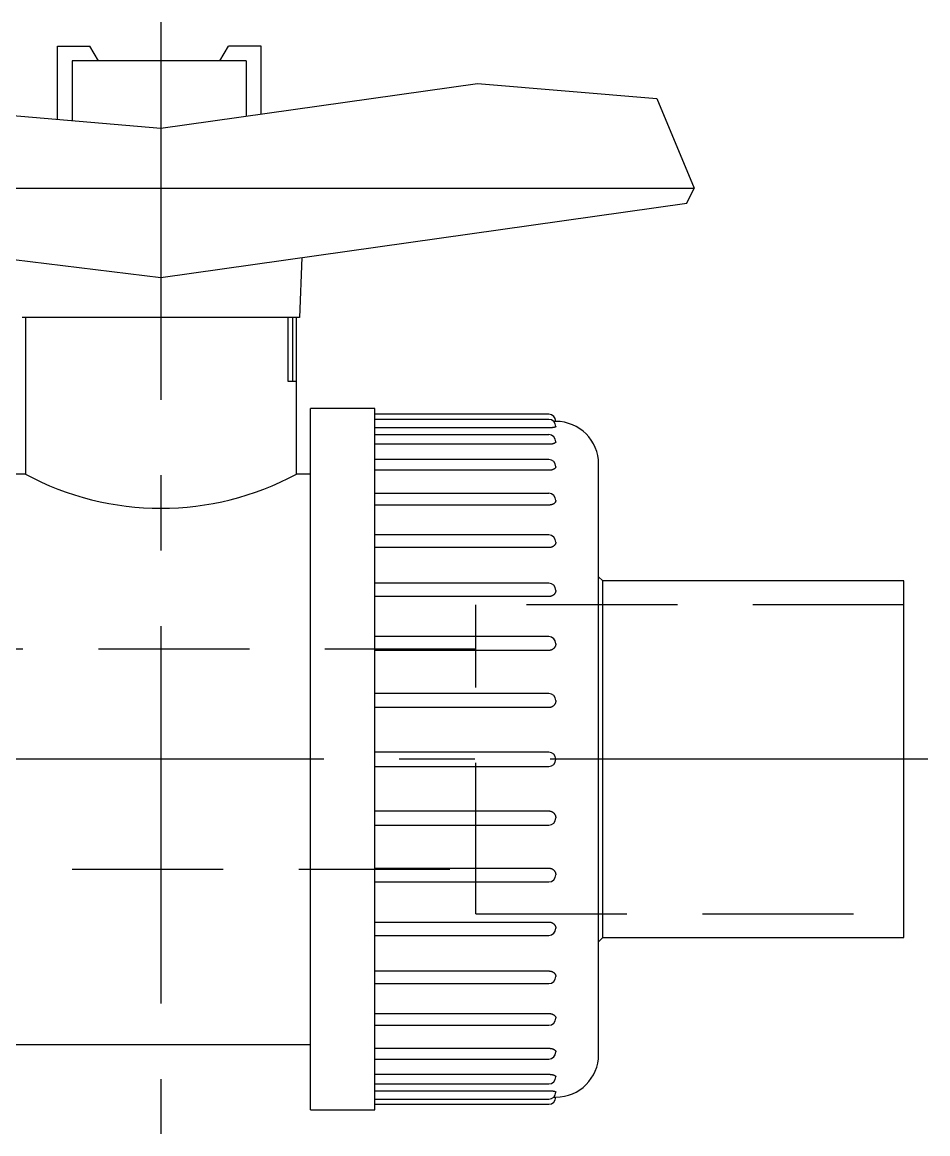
# Model space of a CAD drawing. Extents: x -191 to 31, y -67 to 62.
# Drawn here: x -137.7 to -61.5, y -31.5 to 62 of the extents above; entities that cross this region are included whole.
import ezdxf

# ---------------------------------------------------------------- set-up
doc = ezdxf.new("R2010")
doc.units = 0
doc.linetypes.add('CENTER', pattern=[50.8, 31.75, -6.35, 6.35, -6.35])
doc.linetypes.add('DASHED', pattern=[19.05, 12.7, -6.35])
doc.layers.get('0').update_dxf_attribs({"linetype": 'CONTINUOUS'})
doc.layers.add('CENTER', color=1, linetype='CENTER')

msp = doc.modelspace()

# ---------------------------------------------------------------- linework, layer by layer
at = {"color": 7, "linetype": 'CONTINUOUS'}
for p, q in [((-134.708, 60), (-131.975, 60)), ((-134.708, 53.83), (-134.708, 60)), ((-131.249, 58.742), (-131.975, 60)), ((-121.031, 58.742), (-120.305, 60)), ((-117.572, 60), (-120.305, 60)), ((-117.572, 54.277), (-117.572, 60)), ((-118.83, 58.742), (-133.45, 58.742)), ((-133.45, 58.742), (-133.45, 53.722)), ((-118.83, 58.742), (-118.83, 54.099)), ((-169.964, 56.856), (-126, 53.082)), ((-126, 53.082), (-99.378, 56.856)), ((-99.378, 56.856), (-84.284, 55.598)), ((-84.284, 55.598), (-81.14, 48.051)), ((-126, 53.082), (-126, 40.527)), ((-178.14, 48.051), (-81.14, 48.051)), ((-81.769, 46.793), (-81.14, 48.051)), ((-177.511, 46.793), (-126, 40.527)), ((-126, 40.527), (-81.769, 46.793)), ((-114.143, 42.207), (-114.338, 37.175)), ((-114.338, 37.175), (-137.662, 37.175)), ((-137.392, 37.175), (-137.392, 23.984)), ((-115.295, 31.778), (-115.295, 37.175)), ((-114.944, 37.175), (-114.944, 31.778)), ((-114.608, 31.778), (-114.608, 37.175)), ((-114.608, 31.778), (-115.295, 31.778)), ((-114.608, 23.984), (-114.608, 31.778)), ((-113.409, -29.5), (-113.409, 29.5)), ((-108.012, 29.5), (-113.409, 29.5)), ((-108.012, -29.5), (-108.012, 29.5)), ((-93.382, 29.02), (-108.012, 29.02)), ((-93.382, 28.589), (-108.012, 28.589)), ((-92.953, 28.418), (-92.963, 28.418)), ((-92.943, 28.418), (-92.953, 28.418)), ((-92.934, 28.418), (-92.943, 28.418)), ((-92.925, 28.418), (-92.934, 28.418)), ((-92.916, 28.418), (-92.925, 28.418)), ((-92.907, 28.418), (-92.916, 28.418)), ((-92.899, 28.419), (-92.907, 28.418)), ((-92.891, 28.419), (-92.899, 28.419)), ((-92.883, 28.419), (-92.891, 28.419)), ((-92.876, 28.419), (-92.883, 28.419)), ((-92.869, 28.419), (-92.876, 28.419)), ((-92.862, 28.419), (-92.869, 28.419)), ((-92.856, 28.419), (-92.862, 28.419)), ((-92.85, 28.419), (-92.856, 28.419)), ((-92.844, 28.42), (-92.85, 28.419)), ((-92.838, 28.42), (-92.844, 28.42)), ((-92.832, 28.42), (-92.838, 28.42)), ((-92.827, 28.42), (-92.832, 28.42)), ((-92.822, 28.42), (-92.827, 28.42)), ((-92.817, 28.42), (-92.822, 28.42)), ((-92.813, 28.42), (-92.817, 28.42)), ((-92.808, 28.42), (-92.813, 28.42)), ((-92.805, 28.42), (-92.808, 28.42)), ((-92.801, 28.42), (-92.805, 28.42)), ((-92.798, 28.42), (-92.801, 28.42)), ((-92.795, 28.42), (-92.798, 28.42)), ((-92.792, 28.421), (-92.795, 28.42)), ((-92.79, 28.421), (-92.792, 28.421)), ((-92.788, 28.421), (-92.79, 28.421)), ((-92.786, 28.421), (-92.788, 28.421)), ((-92.785, 28.421), (-92.786, 28.421)), ((-92.784, 28.421), (-92.785, 28.421)), ((-92.783, 28.421), (-92.784, 28.421)), ((-92.783, 28.421), (-92.783, 28.421)), ((-92.783, 28.421), (-92.783, 28.421)), ((-93.382, 27.879), (-108.012, 27.879)), ((-93.382, 27.306), (-108.012, 27.306)), ((-93.356, 27.879), (-93.382, 27.879)), ((-93.33, 27.879), (-93.356, 27.879)), ((-93.304, 27.88), (-93.33, 27.879)), ((-93.277, 27.88), (-93.304, 27.88)), ((-93.251, 27.881), (-93.277, 27.88)), ((-93.225, 27.883), (-93.251, 27.881)), ((-93.199, 27.884), (-93.225, 27.883)), ((-93.173, 27.886), (-93.199, 27.884)), ((-93.147, 27.888), (-93.173, 27.886)), ((-93.123, 27.89), (-93.147, 27.888)), ((-93.098, 27.892), (-93.123, 27.89)), ((-93.075, 27.895), (-93.098, 27.892)), ((-93.052, 27.898), (-93.075, 27.895)), ((-93.03, 27.901), (-93.052, 27.898)), ((-93.009, 27.904), (-93.03, 27.901)), ((-92.989, 27.907), (-93.009, 27.904)), ((-92.97, 27.91), (-92.989, 27.907)), ((-92.951, 27.914), (-92.97, 27.91)), ((-92.932, 27.917), (-92.951, 27.914)), ((-92.914, 27.921), (-92.932, 27.917)), ((-92.897, 27.926), (-92.914, 27.921)), ((-92.882, 27.93), (-92.897, 27.926)), ((-92.868, 27.934), (-92.882, 27.93)), ((-92.855, 27.938), (-92.868, 27.934)), ((-92.843, 27.942), (-92.855, 27.938)), ((-92.832, 27.947), (-92.843, 27.942)), ((-92.821, 27.951), (-92.832, 27.947)), ((-92.812, 27.956), (-92.821, 27.951)), ((-92.804, 27.961), (-92.812, 27.956)), ((-92.798, 27.966), (-92.804, 27.961)), ((-92.792, 27.97), (-92.798, 27.966)), ((-92.788, 27.975), (-92.792, 27.97)), ((-92.785, 27.98), (-92.788, 27.975)), ((-92.783, 27.984), (-92.785, 27.98)), ((-92.783, 27.989), (-92.783, 27.984)), ((-93.382, 26.496), (-108.012, 26.496)), ((-93.356, 26.496), (-93.382, 26.496)), ((-93.33, 26.497), (-93.356, 26.496)), ((-93.304, 26.498), (-93.33, 26.497)), ((-93.277, 26.499), (-93.304, 26.498)), ((-93.251, 26.501), (-93.277, 26.499)), ((-93.225, 26.503), (-93.251, 26.501)), ((-93.199, 26.506), (-93.225, 26.503)), ((-93.173, 26.509), (-93.199, 26.506)), ((-93.147, 26.513), (-93.173, 26.509)), ((-93.123, 26.517), (-93.147, 26.513)), ((-93.098, 26.521), (-93.123, 26.517)), ((-93.075, 26.526), (-93.098, 26.521)), ((-93.052, 26.531), (-93.075, 26.526)), ((-93.03, 26.537), (-93.052, 26.531)), ((-93.009, 26.542), (-93.03, 26.537)), ((-92.989, 26.548), (-93.009, 26.542)), ((-92.97, 26.555), (-92.989, 26.548)), ((-92.951, 26.561), (-92.97, 26.555)), ((-92.932, 26.569), (-92.951, 26.561)), ((-92.914, 26.576), (-92.932, 26.569)), ((-92.897, 26.584), (-92.914, 26.576)), ((-92.882, 26.592), (-92.897, 26.584)), ((-92.868, 26.6), (-92.882, 26.592)), ((-92.855, 26.608), (-92.868, 26.6)), ((-92.843, 26.616), (-92.855, 26.608)), ((-92.832, 26.624), (-92.843, 26.616)), ((-92.821, 26.633), (-92.832, 26.624)), ((-92.812, 26.642), (-92.821, 26.633)), ((-92.804, 26.652), (-92.812, 26.642)), ((-92.798, 26.661), (-92.804, 26.652)), ((-92.792, 26.67), (-92.798, 26.661)), ((-92.788, 26.68), (-92.792, 26.67)), ((-92.785, 26.689), (-92.788, 26.68)), ((-92.783, 26.698), (-92.785, 26.689)), ((-92.783, 26.707), (-92.783, 26.698)), ((-93.382, 25.213), (-108.012, 25.213)), ((-93.304, 24.31), (-93.33, 24.309)), ((-93.277, 24.313), (-93.304, 24.31)), ((-93.251, 24.315), (-93.277, 24.313)), ((-93.225, 24.319), (-93.251, 24.315)), ((-93.199, 24.323), (-93.225, 24.319)), ((-93.173, 24.327), (-93.199, 24.323)), ((-93.147, 24.333), (-93.173, 24.327)), ((-93.123, 24.338), (-93.147, 24.333)), ((-93.098, 24.345), (-93.123, 24.338)), ((-93.075, 24.352), (-93.098, 24.345)), ((-93.052, 24.359), (-93.075, 24.352)), ((-93.03, 24.367), (-93.052, 24.359)), ((-93.009, 24.375), (-93.03, 24.367)), ((-92.989, 24.383), (-93.009, 24.375)), ((-92.97, 24.392), (-92.989, 24.383)), ((-92.951, 24.402), (-92.97, 24.392)), ((-92.932, 24.412), (-92.951, 24.402)), ((-92.914, 24.423), (-92.932, 24.412)), ((-92.897, 24.435), (-92.914, 24.423)), ((-92.882, 24.446), (-92.897, 24.435)), ((-92.868, 24.458), (-92.882, 24.446)), ((-92.855, 24.469), (-92.868, 24.458)), ((-92.843, 24.481), (-92.855, 24.469)), ((-92.832, 24.493), (-92.843, 24.481)), ((-92.821, 24.506), (-92.832, 24.493)), ((-92.812, 24.519), (-92.821, 24.506)), ((-92.804, 24.533), (-92.812, 24.519)), ((-92.798, 24.546), (-92.804, 24.533)), ((-92.792, 24.56), (-92.798, 24.546)), ((-92.788, 24.573), (-92.792, 24.56)), ((-92.785, 24.587), (-92.788, 24.573)), ((-92.783, 24.6), (-92.785, 24.587)), ((-92.783, 24.613), (-92.783, 24.6)), ((-89.185, -24.823), (-89.185, 24.823)), ((-137.392, 23.984), (-138.591, 23.984)), ((-113.409, 23.984), (-114.608, 23.984)), ((-93.382, 24.308), (-108.012, 24.308)), ((-93.356, 24.308), (-93.382, 24.308)), ((-93.33, 24.309), (-93.356, 24.308)), ((-93.382, 22.371), (-108.012, 22.371)), ((-92.932, 21.515), (-92.951, 21.501)), ((-92.914, 21.529), (-92.932, 21.515)), ((-92.897, 21.543), (-92.914, 21.529)), ((-92.882, 21.558), (-92.897, 21.543)), ((-92.868, 21.572), (-92.882, 21.558)), ((-92.855, 21.587), (-92.868, 21.572)), ((-92.843, 21.602), (-92.855, 21.587)), ((-92.832, 21.618), (-92.843, 21.602)), ((-92.821, 21.634), (-92.832, 21.618)), ((-92.812, 21.651), (-92.821, 21.634)), ((-92.804, 21.668), (-92.812, 21.651)), ((-92.798, 21.686), (-92.804, 21.668)), ((-92.792, 21.703), (-92.798, 21.686)), ((-92.788, 21.721), (-92.792, 21.703)), ((-92.785, 21.738), (-92.788, 21.721)), ((-92.783, 21.755), (-92.785, 21.738)), ((-92.783, 21.772), (-92.783, 21.755)), ((-93.382, 21.381), (-108.012, 21.381)), ((-93.356, 21.382), (-93.382, 21.381)), ((-93.33, 21.383), (-93.356, 21.382)), ((-93.304, 21.385), (-93.33, 21.383)), ((-93.277, 21.387), (-93.304, 21.385)), ((-93.251, 21.391), (-93.277, 21.387)), ((-93.225, 21.395), (-93.251, 21.391)), ((-93.199, 21.4), (-93.225, 21.395)), ((-93.173, 21.406), (-93.199, 21.4)), ((-93.147, 21.413), (-93.173, 21.406)), ((-93.123, 21.42), (-93.147, 21.413)), ((-93.098, 21.428), (-93.123, 21.42)), ((-93.075, 21.437), (-93.098, 21.428)), ((-93.052, 21.446), (-93.075, 21.437)), ((-93.03, 21.456), (-93.052, 21.446)), ((-93.009, 21.467), (-93.03, 21.456)), ((-92.989, 21.478), (-93.009, 21.467)), ((-92.97, 21.489), (-92.989, 21.478)), ((-92.951, 21.501), (-92.97, 21.489)), ((-93.382, 18.868), (-108.012, 18.868)), ((-93.382, 17.805), (-108.012, 17.805)), ((-93.356, 17.806), (-93.382, 17.805)), ((-93.33, 17.807), (-93.356, 17.806)), ((-93.304, 17.809), (-93.33, 17.807)), ((-93.277, 17.812), (-93.304, 17.809)), ((-93.251, 17.816), (-93.277, 17.812)), ((-93.225, 17.822), (-93.251, 17.816)), ((-93.199, 17.828), (-93.225, 17.822)), ((-93.173, 17.835), (-93.199, 17.828)), ((-93.147, 17.842), (-93.173, 17.835)), ((-93.123, 17.851), (-93.147, 17.842)), ((-93.098, 17.861), (-93.123, 17.851)), ((-93.075, 17.871), (-93.098, 17.861)), ((-93.052, 17.882), (-93.075, 17.871)), ((-93.03, 17.894), (-93.052, 17.882)), ((-93.009, 17.906), (-93.03, 17.894)), ((-92.989, 17.919), (-93.009, 17.906)), ((-92.97, 17.933), (-92.989, 17.919)), ((-92.951, 17.947), (-92.97, 17.933)), ((-92.932, 17.963), (-92.951, 17.947)), ((-92.914, 17.98), (-92.932, 17.963)), ((-92.897, 17.997), (-92.914, 17.98)), ((-92.882, 18.014), (-92.897, 17.997)), ((-92.868, 18.031), (-92.882, 18.014)), ((-92.855, 18.049), (-92.868, 18.031)), ((-92.843, 18.067), (-92.855, 18.049)), ((-92.832, 18.086), (-92.843, 18.067)), ((-92.821, 18.105), (-92.832, 18.086)), ((-92.812, 18.125), (-92.821, 18.105)), ((-92.804, 18.146), (-92.812, 18.125)), ((-92.798, 18.166), (-92.804, 18.146)), ((-92.792, 18.187), (-92.798, 18.166)), ((-92.788, 18.208), (-92.792, 18.187)), ((-92.785, 18.228), (-92.788, 18.208)), ((-92.783, 18.249), (-92.785, 18.228)), ((-92.783, 18.268), (-92.783, 18.249)), ((-88.826, 15), (-89.185, 15.359)), ((-63.5, 15), (-88.826, 15)), ((-88.826, -15), (-88.826, 15)), ((-63.5, -15), (-63.5, 15)), ((-93.382, 14.81), (-108.012, 14.81)), ((-92.821, 14.026), (-92.832, 14.004)), ((-92.812, 14.048), (-92.821, 14.026)), ((-92.804, 14.071), (-92.812, 14.048)), ((-92.798, 14.095), (-92.804, 14.071)), ((-92.792, 14.118), (-92.798, 14.095)), ((-92.788, 14.142), (-92.792, 14.118)), ((-92.785, 14.165), (-92.788, 14.142)), ((-92.783, 14.188), (-92.785, 14.165)), ((-92.783, 14.21), (-92.783, 14.188)), ((-93.382, 13.688), (-108.012, 13.688)), ((-93.356, 13.688), (-93.382, 13.688)), ((-93.33, 13.69), (-93.356, 13.688)), ((-93.304, 13.692), (-93.33, 13.69)), ((-93.277, 13.696), (-93.304, 13.692)), ((-93.251, 13.701), (-93.277, 13.696)), ((-93.225, 13.706), (-93.251, 13.701)), ((-93.199, 13.713), (-93.225, 13.706)), ((-93.173, 13.721), (-93.199, 13.713)), ((-93.147, 13.73), (-93.173, 13.721)), ((-93.123, 13.74), (-93.147, 13.73)), ((-93.098, 13.75), (-93.123, 13.74)), ((-93.075, 13.762), (-93.098, 13.75)), ((-93.052, 13.775), (-93.075, 13.762)), ((-93.03, 13.788), (-93.052, 13.775)), ((-93.009, 13.802), (-93.03, 13.788)), ((-92.989, 13.816), (-93.009, 13.802)), ((-92.97, 13.831), (-92.989, 13.816)), ((-92.951, 13.848), (-92.97, 13.831)), ((-92.932, 13.866), (-92.951, 13.848)), ((-92.914, 13.884), (-92.932, 13.866)), ((-92.897, 13.904), (-92.914, 13.884)), ((-92.882, 13.923), (-92.897, 13.904)), ((-92.868, 13.943), (-92.882, 13.923)), ((-92.855, 13.962), (-92.868, 13.943)), ((-92.843, 13.983), (-92.855, 13.962)), ((-92.832, 14.004), (-92.843, 13.983)), ((-93.382, 10.32), (-108.012, 10.32)), ((-92.914, 9.367), (-92.932, 9.347)), ((-92.897, 9.388), (-92.914, 9.367)), ((-92.882, 9.409), (-92.897, 9.388)), ((-92.868, 9.43), (-92.882, 9.409)), ((-92.855, 9.452), (-92.868, 9.43)), ((-92.843, 9.474), (-92.855, 9.452)), ((-92.832, 9.497), (-92.843, 9.474)), ((-92.821, 9.52), (-92.832, 9.497)), ((-92.812, 9.545), (-92.821, 9.52)), ((-92.804, 9.57), (-92.812, 9.545)), ((-92.798, 9.595), (-92.804, 9.57)), ((-92.792, 9.621), (-92.798, 9.595)), ((-92.788, 9.646), (-92.792, 9.621)), ((-92.785, 9.671), (-92.788, 9.646)), ((-92.783, 9.696), (-92.785, 9.671)), ((-92.783, 9.72), (-92.783, 9.696)), ((-93.382, 9.155), (-108.012, 9.155)), ((-93.356, 9.155), (-93.382, 9.155)), ((-93.33, 9.157), (-93.356, 9.155)), ((-93.304, 9.16), (-93.33, 9.157)), ((-93.277, 9.164), (-93.304, 9.16)), ((-93.251, 9.169), (-93.277, 9.164)), ((-93.225, 9.175), (-93.251, 9.169)), ((-93.199, 9.182), (-93.225, 9.175)), ((-93.173, 9.191), (-93.199, 9.182)), ((-93.147, 9.2), (-93.173, 9.191)), ((-93.123, 9.211), (-93.147, 9.2)), ((-93.098, 9.222), (-93.123, 9.211)), ((-93.075, 9.235), (-93.098, 9.222)), ((-93.052, 9.249), (-93.075, 9.235)), ((-93.03, 9.263), (-93.052, 9.249)), ((-93.009, 9.278), (-93.03, 9.263)), ((-92.989, 9.293), (-93.009, 9.278)), ((-92.97, 9.31), (-92.989, 9.293)), ((-92.951, 9.328), (-92.97, 9.31)), ((-92.932, 9.347), (-92.951, 9.328)), ((-93.382, 5.535), (-108.012, 5.535)), ((-92.843, 4.677), (-92.855, 4.654)), ((-92.832, 4.701), (-92.843, 4.677)), ((-92.821, 4.726), (-92.832, 4.701)), ((-92.812, 4.751), (-92.821, 4.726)), ((-92.804, 4.777), (-92.812, 4.751)), ((-92.798, 4.804), (-92.804, 4.777)), ((-92.792, 4.831), (-92.798, 4.804)), ((-92.788, 4.857), (-92.792, 4.831)), ((-92.785, 4.884), (-92.788, 4.857)), ((-92.783, 4.91), (-92.785, 4.884)), ((-92.783, 4.935), (-92.783, 4.91)), ((-93.382, 4.344), (-108.012, 4.344)), ((-93.356, 4.344), (-93.382, 4.344)), ((-93.33, 4.346), (-93.356, 4.344)), ((-93.304, 4.349), (-93.33, 4.346)), ((-93.277, 4.353), (-93.304, 4.349)), ((-93.251, 4.358), (-93.277, 4.353)), ((-93.225, 4.364), (-93.251, 4.358)), ((-93.199, 4.372), (-93.225, 4.364)), ((-93.173, 4.381), (-93.199, 4.372)), ((-93.147, 4.391), (-93.173, 4.381)), ((-93.123, 4.402), (-93.147, 4.391)), ((-93.098, 4.414), (-93.123, 4.402)), ((-93.075, 4.427), (-93.098, 4.414)), ((-93.052, 4.441), (-93.075, 4.427)), ((-93.03, 4.456), (-93.052, 4.441)), ((-93.009, 4.472), (-93.03, 4.456)), ((-92.989, 4.488), (-93.009, 4.472)), ((-92.97, 4.506), (-92.989, 4.488)), ((-92.951, 4.524), (-92.97, 4.506)), ((-92.932, 4.544), (-92.951, 4.524)), ((-92.914, 4.565), (-92.932, 4.544)), ((-92.897, 4.587), (-92.914, 4.565)), ((-92.882, 4.609), (-92.897, 4.587)), ((-92.868, 4.632), (-92.882, 4.609)), ((-92.855, 4.654), (-92.868, 4.632)), ((-93.382, 0.6), (-108.012, 0.6)), ((-108.012, -0.6), (-93.382, -0.6)), ((-108.012, -4.344), (-93.382, -4.344)), ((-93.382, -4.344), (-93.356, -4.344)), ((-93.356, -4.344), (-93.33, -4.346)), ((-93.33, -4.346), (-93.304, -4.349)), ((-93.304, -4.349), (-93.277, -4.353)), ((-93.277, -4.353), (-93.251, -4.358)), ((-93.251, -4.358), (-93.225, -4.364)), ((-93.225, -4.364), (-93.199, -4.372)), ((-93.199, -4.372), (-93.173, -4.381)), ((-93.173, -4.381), (-93.147, -4.391)), ((-93.147, -4.391), (-93.123, -4.402)), ((-93.123, -4.402), (-93.098, -4.414)), ((-93.098, -4.414), (-93.075, -4.427)), ((-93.075, -4.427), (-93.052, -4.441)), ((-93.052, -4.441), (-93.03, -4.456)), ((-93.03, -4.456), (-93.009, -4.472)), ((-93.009, -4.472), (-92.989, -4.488)), ((-92.989, -4.488), (-92.97, -4.506)), ((-92.97, -4.506), (-92.951, -4.524)), ((-92.951, -4.524), (-92.932, -4.544)), ((-92.932, -4.544), (-92.914, -4.565)), ((-92.914, -4.565), (-92.897, -4.587)), ((-92.897, -4.587), (-92.882, -4.609)), ((-92.882, -4.609), (-92.868, -4.632)), ((-92.868, -4.632), (-92.855, -4.654)), ((-92.855, -4.654), (-92.843, -4.677)), ((-108.012, -5.535), (-93.382, -5.535)), ((-92.843, -4.677), (-92.832, -4.701)), ((-92.832, -4.701), (-92.821, -4.726)), ((-92.821, -4.726), (-92.812, -4.751)), ((-92.812, -4.751), (-92.804, -4.777)), ((-92.804, -4.777), (-92.798, -4.804)), ((-92.798, -4.804), (-92.792, -4.831)), ((-92.792, -4.831), (-92.788, -4.857)), ((-92.788, -4.857), (-92.785, -4.884)), ((-92.785, -4.884), (-92.783, -4.91)), ((-92.783, -4.91), (-92.783, -4.935)), ((-108.012, -9.155), (-93.382, -9.155)), ((-93.382, -9.155), (-93.356, -9.155)), ((-93.356, -9.155), (-93.33, -9.157)), ((-93.33, -9.157), (-93.304, -9.16)), ((-93.304, -9.16), (-93.277, -9.164)), ((-93.277, -9.164), (-93.251, -9.169)), ((-93.251, -9.169), (-93.225, -9.175)), ((-93.225, -9.175), (-93.199, -9.182)), ((-93.199, -9.182), (-93.173, -9.191)), ((-93.173, -9.191), (-93.147, -9.2)), ((-93.147, -9.2), (-93.123, -9.211)), ((-93.123, -9.211), (-93.098, -9.222)), ((-93.098, -9.222), (-93.075, -9.235)), ((-93.075, -9.235), (-93.052, -9.249)), ((-93.052, -9.249), (-93.03, -9.263)), ((-93.03, -9.263), (-93.009, -9.278)), ((-93.009, -9.278), (-92.989, -9.293)), ((-92.989, -9.293), (-92.97, -9.31)), ((-92.97, -9.31), (-92.951, -9.328)), ((-92.951, -9.328), (-92.932, -9.347)), ((-92.932, -9.347), (-92.914, -9.367)), ((-92.914, -9.367), (-92.897, -9.388)), ((-92.897, -9.388), (-92.882, -9.409)), ((-92.882, -9.409), (-92.868, -9.43)), ((-92.868, -9.43), (-92.855, -9.452)), ((-92.855, -9.452), (-92.843, -9.474)), ((-92.843, -9.474), (-92.832, -9.497)), ((-92.832, -9.497), (-92.821, -9.52)), ((-92.821, -9.52), (-92.812, -9.545)), ((-92.812, -9.545), (-92.804, -9.57)), ((-92.804, -9.57), (-92.798, -9.595)), ((-92.798, -9.595), (-92.792, -9.621)), ((-92.792, -9.621), (-92.788, -9.646)), ((-92.788, -9.646), (-92.785, -9.671)), ((-92.785, -9.671), (-92.783, -9.696)), ((-92.783, -9.696), (-92.783, -9.72)), ((-108.012, -10.32), (-93.382, -10.32)), ((-108.012, -13.688), (-93.382, -13.688)), ((-93.382, -13.688), (-93.356, -13.688)), ((-93.356, -13.688), (-93.33, -13.69)), ((-93.33, -13.69), (-93.304, -13.692)), ((-93.304, -13.692), (-93.277, -13.696)), ((-93.277, -13.696), (-93.251, -13.701)), ((-93.251, -13.701), (-93.225, -13.706)), ((-93.225, -13.706), (-93.199, -13.713)), ((-93.199, -13.713), (-93.173, -13.721)), ((-93.173, -13.721), (-93.147, -13.73)), ((-93.147, -13.73), (-93.123, -13.74)), ((-93.123, -13.74), (-93.098, -13.75)), ((-93.098, -13.75), (-93.075, -13.762)), ((-93.075, -13.762), (-93.052, -13.775)), ((-93.052, -13.775), (-93.03, -13.788)), ((-93.03, -13.788), (-93.009, -13.802)), ((-93.009, -13.802), (-92.989, -13.816)), ((-92.989, -13.816), (-92.97, -13.831)), ((-92.97, -13.831), (-92.951, -13.848)), ((-92.951, -13.848), (-92.932, -13.866)), ((-92.932, -13.866), (-92.914, -13.884)), ((-92.914, -13.884), (-92.897, -13.904)), ((-92.897, -13.904), (-92.882, -13.923)), ((-92.882, -13.923), (-92.868, -13.943)), ((-92.868, -13.943), (-92.855, -13.962)), ((-92.855, -13.962), (-92.843, -13.983)), ((-92.843, -13.983), (-92.832, -14.004)), ((-92.832, -14.004), (-92.821, -14.026)), ((-108.012, -14.81), (-93.382, -14.81)), ((-92.821, -14.026), (-92.812, -14.048)), ((-92.812, -14.048), (-92.804, -14.071)), ((-92.804, -14.071), (-92.798, -14.095)), ((-92.798, -14.095), (-92.792, -14.118)), ((-92.792, -14.118), (-92.788, -14.142)), ((-92.788, -14.142), (-92.785, -14.165)), ((-92.785, -14.165), (-92.783, -14.188)), ((-92.783, -14.188), (-92.783, -14.21)), ((-89.185, -15.359), (-88.826, -15)), ((-88.826, -15), (-63.5, -15)), ((-108.012, -17.805), (-93.382, -17.805)), ((-93.382, -17.805), (-93.356, -17.806)), ((-93.356, -17.806), (-93.33, -17.807)), ((-93.33, -17.807), (-93.304, -17.809)), ((-93.304, -17.809), (-93.277, -17.812)), ((-93.277, -17.812), (-93.251, -17.816)), ((-93.251, -17.816), (-93.225, -17.822)), ((-93.225, -17.822), (-93.199, -17.828)), ((-93.199, -17.828), (-93.173, -17.835)), ((-93.173, -17.835), (-93.147, -17.842)), ((-93.147, -17.842), (-93.123, -17.851)), ((-93.123, -17.851), (-93.098, -17.861)), ((-93.098, -17.861), (-93.075, -17.871)), ((-93.075, -17.871), (-93.052, -17.882)), ((-93.052, -17.882), (-93.03, -17.894)), ((-93.03, -17.894), (-93.009, -17.906)), ((-93.009, -17.906), (-92.989, -17.919)), ((-92.989, -17.919), (-92.97, -17.933)), ((-92.97, -17.933), (-92.951, -17.947)), ((-92.951, -17.947), (-92.932, -17.963)), ((-92.932, -17.963), (-92.914, -17.98)), ((-92.914, -17.98), (-92.897, -17.997)), ((-92.897, -17.997), (-92.882, -18.014)), ((-92.882, -18.014), (-92.868, -18.031)), ((-92.868, -18.031), (-92.855, -18.049)), ((-92.855, -18.049), (-92.843, -18.067)), ((-92.843, -18.067), (-92.832, -18.086)), ((-92.832, -18.086), (-92.821, -18.105)), ((-92.821, -18.105), (-92.812, -18.125)), ((-92.812, -18.125), (-92.804, -18.146)), ((-92.804, -18.146), (-92.798, -18.166)), ((-92.798, -18.166), (-92.792, -18.187)), ((-92.792, -18.187), (-92.788, -18.208)), ((-92.788, -18.208), (-92.785, -18.228)), ((-92.785, -18.228), (-92.783, -18.249)), ((-92.783, -18.249), (-92.783, -18.268)), ((-108.012, -18.868), (-93.382, -18.868)), ((-108.012, -21.381), (-93.382, -21.381)), ((-93.382, -21.381), (-93.356, -21.382)), ((-93.356, -21.382), (-93.33, -21.383)), ((-93.33, -21.383), (-93.304, -21.385)), ((-93.304, -21.385), (-93.277, -21.387)), ((-93.277, -21.387), (-93.251, -21.391)), ((-93.251, -21.391), (-93.225, -21.395)), ((-93.225, -21.395), (-93.199, -21.4)), ((-93.199, -21.4), (-93.173, -21.406)), ((-93.173, -21.406), (-93.147, -21.413)), ((-93.147, -21.413), (-93.123, -21.42)), ((-93.123, -21.42), (-93.098, -21.428)), ((-93.098, -21.428), (-93.075, -21.437)), ((-93.075, -21.437), (-93.052, -21.446)), ((-93.052, -21.446), (-93.03, -21.456)), ((-93.03, -21.456), (-93.009, -21.467)), ((-93.009, -21.467), (-92.989, -21.478)), ((-92.989, -21.478), (-92.97, -21.489)), ((-92.97, -21.489), (-92.951, -21.501)), ((-92.951, -21.501), (-92.932, -21.515)), ((-108.012, -22.371), (-93.382, -22.371)), ((-92.932, -21.515), (-92.914, -21.529)), ((-92.914, -21.529), (-92.897, -21.543)), ((-92.897, -21.543), (-92.882, -21.558)), ((-92.882, -21.558), (-92.868, -21.572)), ((-92.868, -21.572), (-92.855, -21.587)), ((-92.855, -21.587), (-92.843, -21.602)), ((-92.843, -21.602), (-92.832, -21.618)), ((-92.832, -21.618), (-92.821, -21.634)), ((-92.821, -21.634), (-92.812, -21.651)), ((-92.812, -21.651), (-92.804, -21.668)), ((-92.804, -21.668), (-92.798, -21.686)), ((-92.798, -21.686), (-92.792, -21.703)), ((-92.792, -21.703), (-92.788, -21.721)), ((-92.788, -21.721), (-92.785, -21.738)), ((-92.785, -21.738), (-92.783, -21.755)), ((-92.783, -21.755), (-92.783, -21.772)), ((-138.591, -23.984), (-113.409, -23.984)), ((-108.012, -24.308), (-93.382, -24.308)), ((-93.382, -24.308), (-93.356, -24.308)), ((-93.356, -24.308), (-93.33, -24.309)), ((-93.33, -24.309), (-93.304, -24.31)), ((-108.012, -25.213), (-93.382, -25.213)), ((-93.304, -24.31), (-93.277, -24.313)), ((-93.277, -24.313), (-93.251, -24.315)), ((-93.251, -24.315), (-93.225, -24.319)), ((-93.225, -24.319), (-93.199, -24.323)), ((-93.199, -24.323), (-93.173, -24.327)), ((-93.173, -24.327), (-93.147, -24.333)), ((-93.147, -24.333), (-93.123, -24.338)), ((-93.123, -24.338), (-93.098, -24.345)), ((-93.098, -24.345), (-93.075, -24.352)), ((-93.075, -24.352), (-93.052, -24.359)), ((-93.052, -24.359), (-93.03, -24.367)), ((-93.03, -24.367), (-93.009, -24.375)), ((-93.009, -24.375), (-92.989, -24.383)), ((-92.989, -24.383), (-92.97, -24.392)), ((-92.97, -24.392), (-92.951, -24.402)), ((-92.951, -24.402), (-92.932, -24.412)), ((-92.932, -24.412), (-92.914, -24.423)), ((-92.914, -24.423), (-92.897, -24.435)), ((-92.897, -24.435), (-92.882, -24.446)), ((-92.882, -24.446), (-92.868, -24.458)), ((-92.868, -24.458), (-92.855, -24.469)), ((-92.855, -24.469), (-92.843, -24.481)), ((-92.843, -24.481), (-92.832, -24.493)), ((-92.832, -24.493), (-92.821, -24.506)), ((-92.821, -24.506), (-92.812, -24.519)), ((-92.812, -24.519), (-92.804, -24.533)), ((-92.804, -24.533), (-92.798, -24.546)), ((-92.798, -24.546), (-92.792, -24.56)), ((-92.792, -24.56), (-92.788, -24.573)), ((-92.788, -24.573), (-92.785, -24.587)), ((-92.785, -24.587), (-92.783, -24.6)), ((-92.783, -24.6), (-92.783, -24.613)), ((-108.012, -26.496), (-93.382, -26.496)), ((-93.382, -26.496), (-93.356, -26.496)), ((-93.356, -26.496), (-93.33, -26.497)), ((-93.33, -26.497), (-93.304, -26.498)), ((-93.304, -26.498), (-93.277, -26.499)), ((-93.277, -26.499), (-93.251, -26.501)), ((-93.251, -26.501), (-93.225, -26.503)), ((-93.225, -26.503), (-93.199, -26.506)), ((-93.199, -26.506), (-93.173, -26.509)), ((-93.173, -26.509), (-93.147, -26.513)), ((-93.147, -26.513), (-93.123, -26.517)), ((-93.123, -26.517), (-93.098, -26.521)), ((-93.098, -26.521), (-93.075, -26.526)), ((-93.075, -26.526), (-93.052, -26.531)), ((-93.052, -26.531), (-93.03, -26.537)), ((-93.03, -26.537), (-93.009, -26.542)), ((-93.009, -26.542), (-92.989, -26.548)), ((-92.989, -26.548), (-92.97, -26.555)), ((-92.97, -26.555), (-92.951, -26.561)), ((-92.951, -26.561), (-92.932, -26.569)), ((-92.932, -26.569), (-92.914, -26.576)), ((-92.914, -26.576), (-92.897, -26.584)), ((-92.897, -26.584), (-92.882, -26.592)), ((-92.882, -26.592), (-92.868, -26.6)), ((-92.868, -26.6), (-92.855, -26.608)), ((-92.855, -26.608), (-92.843, -26.616)), ((-92.843, -26.616), (-92.832, -26.624)), ((-92.832, -26.624), (-92.821, -26.633)), ((-92.821, -26.633), (-92.812, -26.642)), ((-92.812, -26.642), (-92.804, -26.652)), ((-92.804, -26.652), (-92.798, -26.661)), ((-92.798, -26.661), (-92.792, -26.67)), ((-92.792, -26.67), (-92.788, -26.68)), ((-92.788, -26.68), (-92.785, -26.689)), ((-92.785, -26.689), (-92.783, -26.698)), ((-92.783, -26.698), (-92.783, -26.707)), ((-108.012, -27.306), (-93.382, -27.306)), ((-108.012, -27.879), (-93.382, -27.879)), ((-93.382, -27.879), (-93.356, -27.879)), ((-93.356, -27.879), (-93.33, -27.879)), ((-93.33, -27.879), (-93.304, -27.88)), ((-93.304, -27.88), (-93.277, -27.88)), ((-93.277, -27.88), (-93.251, -27.881)), ((-93.251, -27.881), (-93.225, -27.883)), ((-93.225, -27.883), (-93.199, -27.884)), ((-93.199, -27.884), (-93.173, -27.886)), ((-93.173, -27.886), (-93.147, -27.888)), ((-93.147, -27.888), (-93.123, -27.89)), ((-93.123, -27.89), (-93.098, -27.892)), ((-93.098, -27.892), (-93.075, -27.895)), ((-93.075, -27.895), (-93.052, -27.898)), ((-93.052, -27.898), (-93.03, -27.901)), ((-93.03, -27.901), (-93.009, -27.904)), ((-93.009, -27.904), (-92.989, -27.907)), ((-92.989, -27.907), (-92.97, -27.91)), ((-92.97, -27.91), (-92.951, -27.914)), ((-92.951, -27.914), (-92.932, -27.917)), ((-92.932, -27.917), (-92.914, -27.921)), ((-92.914, -27.921), (-92.897, -27.926)), ((-92.897, -27.926), (-92.882, -27.93)), ((-92.882, -27.93), (-92.868, -27.934)), ((-92.868, -27.934), (-92.855, -27.938)), ((-92.855, -27.938), (-92.843, -27.942)), ((-92.843, -27.942), (-92.832, -27.947)), ((-92.832, -27.947), (-92.821, -27.951)), ((-92.821, -27.951), (-92.812, -27.956)), ((-92.812, -27.956), (-92.804, -27.961)), ((-92.804, -27.961), (-92.798, -27.966)), ((-92.798, -27.966), (-92.792, -27.97)), ((-92.792, -27.97), (-92.788, -27.975)), ((-92.788, -27.975), (-92.785, -27.98)), ((-92.785, -27.98), (-92.783, -27.984)), ((-92.783, -27.984), (-92.783, -27.989)), ((-108.012, -28.589), (-93.382, -28.589)), ((-92.963, -28.418), (-92.953, -28.418)), ((-92.953, -28.418), (-92.943, -28.418)), ((-92.943, -28.418), (-92.934, -28.418)), ((-92.934, -28.418), (-92.925, -28.418)), ((-92.925, -28.418), (-92.916, -28.418)), ((-92.916, -28.418), (-92.907, -28.418)), ((-92.907, -28.418), (-92.899, -28.419)), ((-92.899, -28.419), (-92.891, -28.419)), ((-92.891, -28.419), (-92.883, -28.419)), ((-92.883, -28.419), (-92.876, -28.419)), ((-92.876, -28.419), (-92.869, -28.419)), ((-92.869, -28.419), (-92.862, -28.419)), ((-92.862, -28.419), (-92.856, -28.419)), ((-92.856, -28.419), (-92.85, -28.419)), ((-92.85, -28.419), (-92.844, -28.42)), ((-92.844, -28.42), (-92.838, -28.42)), ((-92.838, -28.42), (-92.832, -28.42)), ((-92.832, -28.42), (-92.827, -28.42)), ((-92.827, -28.42), (-92.822, -28.42)), ((-92.822, -28.42), (-92.817, -28.42)), ((-92.817, -28.42), (-92.813, -28.42)), ((-92.813, -28.42), (-92.808, -28.42)), ((-92.808, -28.42), (-92.805, -28.42)), ((-92.805, -28.42), (-92.801, -28.42)), ((-92.801, -28.42), (-92.798, -28.42)), ((-92.798, -28.42), (-92.795, -28.42)), ((-92.795, -28.42), (-92.792, -28.421)), ((-92.792, -28.421), (-92.79, -28.421)), ((-92.79, -28.421), (-92.788, -28.421)), ((-92.788, -28.421), (-92.786, -28.421)), ((-92.786, -28.421), (-92.785, -28.421)), ((-92.785, -28.421), (-92.784, -28.421)), ((-92.784, -28.421), (-92.783, -28.421)), ((-92.783, -28.421), (-92.783, -28.421)), ((-92.783, -28.421), (-92.783, -28.421)), ((-113.409, -29.5), (-108.012, -29.5)), ((-108.012, -29.02), (-93.382, -29.02))]:
    msp.add_line(p, q, dxfattribs=at)
at = {"color": 3, "linetype": 'DASHED'}
for p, q in [((-63.5, 13), (-99.5, 13)), ((-99.5, -13), (-99.5, 13)), ((-99.5, 9.255), (-152.5, 9.255)), ((-152.5, -9.255), (-99.5, -9.255)), ((-99.5, -13), (-63.5, -13))]:
    msp.add_line(p, q, dxfattribs=at)
at = {"color": 7, "linetype": 'CONTINUOUS'}
for centre, radius, start, end in [((-93.382, 28.421), 0.6, 0, 90), ((-93.382, 27.989), 0.6, 0, 90), ((-92.783, 24.823), 3.598, 0, 90), ((-93.382, 26.707), 0.6, 0, 90), ((-93.382, 24.613), 0.6, 0, 90), ((-126, 45.139), 24.028, 241.69713, 298.30287), ((-93.382, 21.772), 0.6, 0, 90), ((-93.382, 18.268), 0.6, 0, 90), ((-93.382, 14.21), 0.6, 0, 90), ((-93.382, 9.72), 0.6, 0, 90), ((-93.382, 4.935), 0.6, 0, 90), ((-93.382, 0), 0.6, 0, 90), ((-93.382, 0), 0.6, 270, 0), ((-93.382, -4.935), 0.6, 270, 0), ((-93.382, -9.72), 0.6, 270, 0), ((-93.382, -14.21), 0.6, 270, 0), ((-93.382, -18.268), 0.6, 270, 0), ((-93.382, -21.772), 0.6, 270, 0), ((-93.382, -24.613), 0.6, 270, 0), ((-92.783, -24.823), 3.598, 270, 0), ((-93.382, -26.707), 0.6, 270, 0), ((-93.382, -27.989), 0.6, 270, 0), ((-93.382, -28.421), 0.6, 270, 0)]:
    msp.add_arc(centre, radius, start, end, dxfattribs=at)
at = {"layer": 'CENTER', "color": 1, "linetype": 'CENTER'}
for p, q in [((-126, 62), (-126, -31.5)), ((-61.5, 0), (-190.5, 0))]:
    msp.add_line(p, q, dxfattribs=at)

doc.saveas('drawing.dxf')
